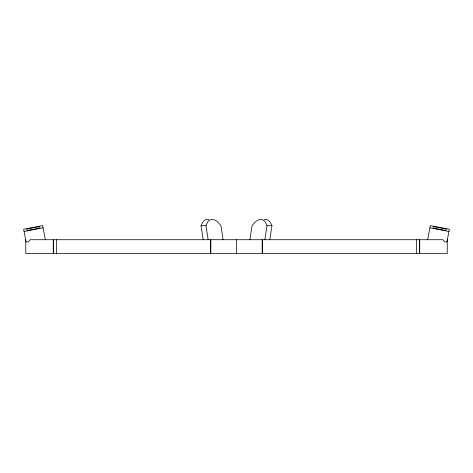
<?xml version="1.0" encoding="UTF-8"?>
<svg xmlns="http://www.w3.org/2000/svg" width="473" height="473" viewBox="0 0 473 473"><rect width="100%" height="100%" fill="white"/><g stroke="black" fill="none" stroke-linecap="round" stroke-linejoin="round"><path stroke-width="0.71" d="M249.91 239.728L252.044 225.698A69.649 20.02 -78.7 0 1 254.303 223.15C257.271 218.591 264.448 217.817 266.198 223.871A60.101 17.27 -78.9 0 1 267.003 225.692L264.868 239.728M269.805 239.728L271.94 225.698L267.003 225.698M427.622 239.728L430.329 225.603L449.35 229.245L446.932 241.886L446.163 241.981A2.868 2.844 10.8 0 1 444.939 241.727L444.135 241.212A7.456 7.408 10.8 0 1 442.876 239.716L30.142 239.728A7.456 7.408 -10.8 0 1 28.883 241.23L28.061 241.727A2.868 2.844 -10.8 0 1 26.837 241.981L26.068 241.886L23.65 229.245L42.671 225.603L45.378 239.728M264.141 219.72C267.186 218.431 270.053 221.222 271.135 223.871A60.101 17.27 -78.9 0 1 271.94 225.692M24.076 231.463L43.096 227.82M223.09 239.728L220.956 225.698A69.649 20.02 78.7 0 0 218.697 223.15C215.729 218.591 208.552 217.817 206.802 223.871A60.101 17.27 78.9 0 0 205.997 225.692L201.06 225.698L203.195 239.728M429.904 227.82L448.924 231.463M208.859 219.72C205.814 218.431 202.947 221.222 201.865 223.871A60.101 17.27 78.9 0 0 201.06 225.692M205.997 225.698L208.132 239.728M447.233 239.728L447.233 253.587L25.767 253.587L25.767 239.728M419.722 239.728L419.722 253.587M419.374 239.728L419.374 253.587M416.459 239.728L416.459 253.587M262.527 239.728L262.527 253.587M262.154 239.728L262.154 253.587M236.5 239.728L236.5 253.587M210.846 239.728L210.846 253.587M210.473 239.728L210.473 253.587M56.541 239.728L56.541 253.587M53.626 239.728L53.626 253.587M53.278 239.728L53.278 253.587M433.363 226.561L433.079 228.051L445.885 230.505L446.175 229.015L433.363 226.561M39.637 226.561L26.825 229.015L27.115 230.505L39.921 228.051L39.637 226.561"/></g></svg>
